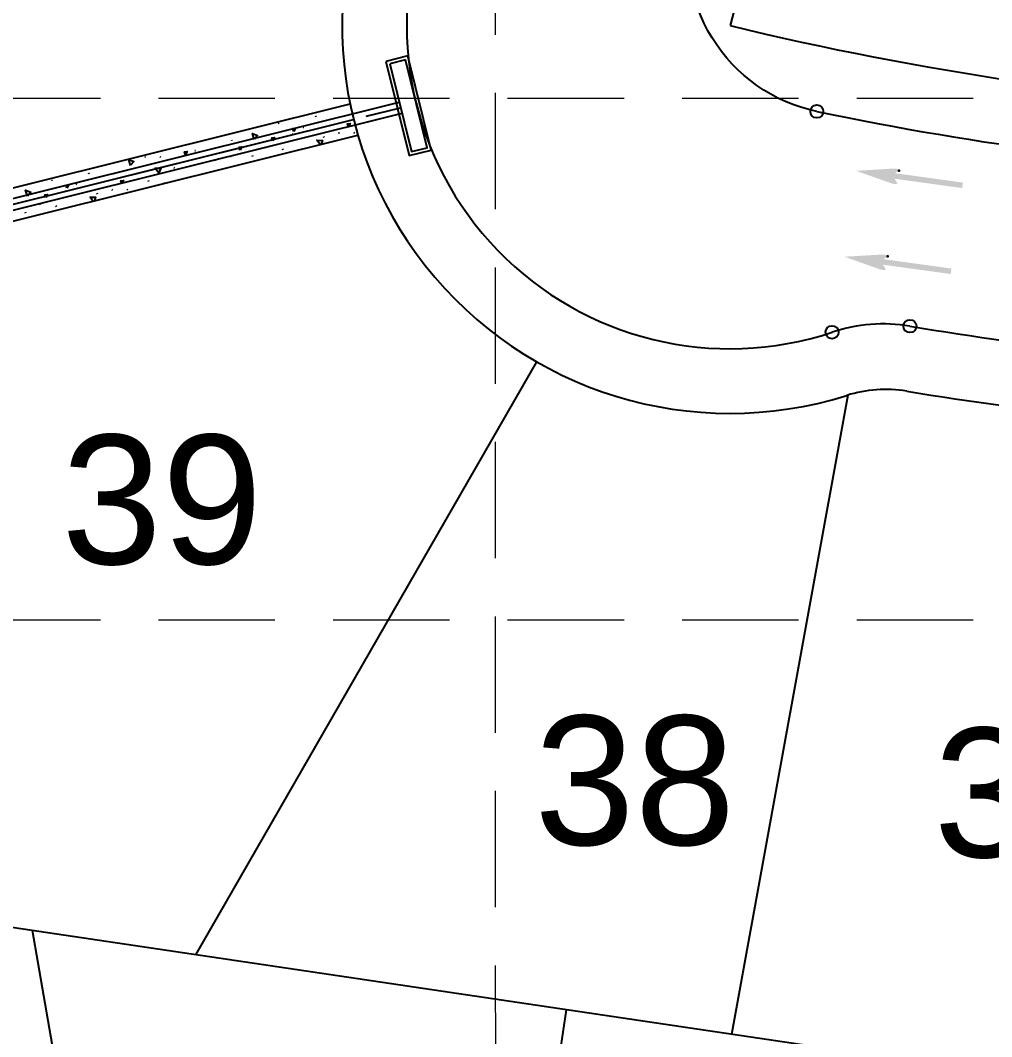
# Model space of a CAD drawing. Header units: feet. Extents: x 10084 to 13321, y 3329 to 8503.
# Drawn here: x 10741.9 to 10892.1, y 6335.9 to 6493.2 of the extents above; entities that cross this region are included whole.
import ezdxf
from ezdxf.enums import TextEntityAlignment as Align

# ---------------------------------------------------------------- set-up
doc = ezdxf.new("R2010")
doc.units = ezdxf.units.FT
doc.header["$LTSCALE"] = 40
doc.header["$MEASUREMENT"] = 0
for name, pattern in [('( Dashdot )', [1.001, 0.5, -0.25, 0.001, -0.25]), ('CENTERX2', [4, 2.5, -0.5, 0.5, -0.5]), ('DASHED', [0.75, 0.5, -0.25]), ('HIDDEN', [0.375, 0.25, -0.125])]:
    doc.linetypes.add(name, pattern=pattern)
for name, color, linetype in [('CURB', 4, 'Continuous'), ('flow arrow', 4, 'Continuous'), ('GRID', 254, 'DASHED'), ('INLET', 4, 'Continuous'), ('LOT', 7, 'Continuous'), ('NAME', 6, 'Continuous'), ('ROW', 3, '( Dashdot )'), ('STORM', 2, 'Continuous'), ('storm CL', 7, 'CENTERX2')]:
    doc.layers.add(name, color=color, linetype=linetype)
doc.styles.get("Standard").update_dxf_attribs({"font": 'ARIAL.TTF'})

msp = doc.modelspace()

# ---------------------------------------------------------------- hatches: boundary and pattern name
at = {"layer": 'flow arrow', "linetype": 'Continuous', "lineweight": 30}
h = msp.add_hatch(color=7, dxfattribs=at)
edge = h.paths.add_edge_path()
edge.add_line((10877.52, 6467.97), (10877.06, 6468.65))
edge.add_line((10877.06, 6468.65), (10887.54, 6467.2))
edge.add_line((10887.54, 6467.2), (10887.66, 6468.05))
edge.add_line((10887.66, 6468.05), (10877.18, 6469.5))
edge.add_line((10877.18, 6469.5), (10877.78, 6469.92))
edge.add_line((10877.78, 6469.92), (10877.78, 6469.92))
edge.add_ellipse((10877.25, 6470.04), major_axis=(0.555, -0.077), ratio=0.285714, start_angle=342.8173, end_angle=484.7269)
edge.add_line((10876.96, 6470.22), (10876.96, 6470.22))
edge.add_line((10876.96, 6470.22), (10871.12, 6469.87))
edge.add_line((10871.12, 6469.87), (10876.64, 6467.92))
edge.add_line((10876.64, 6467.92), (10876.63, 6467.92))
edge.add_ellipse((10876.98, 6468.01), major_axis=(0.555, -0.077), ratio=0.285714, start_angle=234.1685, end_angle=374.4967)
edge.add_line((10877.52, 6467.97), (10877.52, 6467.97))
edge.add_line((10877.52, 6467.97), (10877.52, 6467.97))
h = msp.add_hatch(color=7, dxfattribs=at)
edge = h.paths.add_edge_path()
edge.add_line((10875.73, 6454.67), (10875.27, 6455.35))
edge.add_line((10875.27, 6455.35), (10885.76, 6453.9))
edge.add_line((10885.76, 6453.9), (10885.87, 6454.75))
edge.add_line((10885.87, 6454.75), (10875.39, 6456.2))
edge.add_line((10875.39, 6456.2), (10875.99, 6456.62))
edge.add_line((10875.99, 6456.62), (10875.99, 6456.62))
edge.add_ellipse((10875.47, 6456.74), major_axis=(0.555, -0.077), ratio=0.285714, start_angle=342.8173, end_angle=484.7269)
edge.add_line((10875.17, 6456.92), (10875.17, 6456.92))
edge.add_line((10875.17, 6456.92), (10869.34, 6456.58))
edge.add_line((10869.34, 6456.58), (10874.85, 6454.62))
edge.add_line((10874.85, 6454.62), (10874.85, 6454.62))
edge.add_ellipse((10875.19, 6454.71), major_axis=(0.555, -0.077), ratio=0.285714, start_angle=234.1685, end_angle=374.4967)
edge.add_line((10875.73, 6454.67), (10875.73, 6454.67))
edge.add_line((10875.73, 6454.67), (10875.73, 6454.67))

# ---------------------------------------------------------------- linework, layer by layer
at = {"layer": 'CURB', "color": 7}
for centre in [(10865.06, 6479.06), (10867.42, 6444.9), (10879.45, 6445.84)]:
    msp.add_circle(centre, 1, dxfattribs=at)
for centre, radius, start, end in [((10851.63, 6492.34), 50, 159.6878, 288.411), ((10966.14, 6963.63), 495, 258.2164, 267.0594), ((10875.32, 6421.18), 25, 80.4952, 108.411), ((10966.14, 6963.63), 525, 260.4952, 267.0594)]:
    msp.add_arc(centre, radius, start, end, dxfattribs=at)
at = {"layer": 'CURB', "color": 7, "extrusion": (0, 0, -1)}
msp.add_arc((-10870.16, 6503.53), 25, 281.7836, 14.9991, dxfattribs=at)
at = {"layer": 'flow arrow', "color": 7, "linetype": 'Continuous', "lineweight": 30}
for p in [(10877.78, 6469.92), (10875.99, 6456.62)]:
    msp.add_point(p, dxfattribs=at)
at = {"layer": 'GRID', "color": 252, "linetype": 'HIDDEN', "lineweight": 0, "ltscale": 1.8}
for p, q in [((10815.84, 3736.92), (10815.02, 8415)), ((10169.24, 6481.13), (13236.21, 6481.13)), ((10169.24, 6400.42), (13236.21, 6400.42))]:
    msp.add_line(p, q, dxfattribs=at)
at = {"layer": 'INLET', "color": 5, "flags": 128}
for points in [[(10798.4, 6486.8), (10802.02, 6472.24), (10805.41, 6473.09), (10801.79, 6487.64)], [(10801.79, 6487.64), (10798.4, 6486.8)], [(10801.43, 6487.04), (10799, 6486.43)], [(10799, 6486.43), (10802.38, 6472.85), (10804.81, 6473.45), (10801.43, 6487.04)]]:
    msp.add_lwpolyline(points, dxfattribs=at)
at = {"layer": 'LOT', "color": 7}
for p, q in [((10652.69, 6442.74), (10793.41, 6477.82)), ((10787.61, 6478.21), (10787.55, 6478.36)), ((10791.39, 6478.1), (10791.33, 6478.25)), ((10781.75, 6477.3), (10781.87, 6477.2)), ((10785.59, 6476.64), (10785.7, 6476.62)), ((10791.09, 6475.76), (10791.21, 6475.73)), ((10793.41, 6475.82), (10793.53, 6475.72)), ((10770.86, 6474.59), (10770.8, 6474.75)), ((10774.64, 6474.49), (10774.58, 6474.64)), ((10783.91, 6475.57), (10784.03, 6475.55)), ((10788.87, 6475.04), (10788.81, 6475.19)), ((10768.84, 6473.03), (10768.95, 6473.01)), ((10780.08, 6473.41), (10780.02, 6473.56)), ((10782.52, 6473.11), (10782.46, 6473.27)), ((10761.11, 6472.05), (10761.22, 6472.02)), ((10763.43, 6472.11), (10763.54, 6472.01)), ((10772.12, 6471.43), (10772.06, 6471.58)), ((10774.34, 6472.14), (10774.46, 6472.12)), ((10777.81, 6472.1), (10777.75, 6472.26)), ((10752.53, 6469.41), (10752.47, 6469.56)), ((10765.59, 6470.38), (10765.7, 6470.36)), ((10746.67, 6468.5), (10746.79, 6468.4)), ((10756.31, 6469.3), (10756.25, 6469.45)), ((10761.75, 6468.22), (10761.69, 6468.37)), ((10764.18, 6467.96), (10764.13, 6468.08)), ((10748.83, 6466.77), (10748.95, 6466.75)), ((10750.51, 6467.84), (10750.62, 6467.82)), ((10753.79, 6466.24), (10753.73, 6466.39)), ((10756.01, 6466.96), (10756.13, 6466.93)), ((10758.33, 6467.02), (10758.45, 6466.92)), ((10745, 6464.61), (10744.94, 6464.76)), ((10742.73, 6463.3), (10742.67, 6463.45)), ((10747.44, 6464.31), (10747.38, 6464.47)), ((10769.02, 6348.57), (10821.74, 6440.32)), ((10851.89, 6336.29), (10869.9, 6435.19)), ((10896.38, 6329.69), (10633.39, 6368.67)), ((10761.11, 6252.85), (10743.76, 6352.31)), ((10826.27, 6340.08), (10810.88, 6236.22))]:
    msp.add_line(p, q, dxfattribs=at)
at = {"layer": 'LOT', "color": 7, "flags": 128}
for points in [[(10654.12, 6448.2, 0.055556), (10675.53, 6451.01), (10675.52, 6451.01), (10792.86, 6480.26)], [(10652.81, 6443.18, 0.058995), (10676.73, 6446.15), (10676.73, 6446.16), (10794.07, 6475.41)]]:
    msp.add_lwpolyline(points, format="xyb", dxfattribs=at)
for points in [[(10784.16, 6475.98), (10784.01, 6476.42), (10784.42, 6476.48), (10784.16, 6475.98)], [(10792.64, 6476.69), (10792.48, 6477.12), (10792.9, 6477.18), (10792.64, 6476.69)], [(10778.05, 6474.74), (10777.76, 6475.66), (10778.56, 6475.36), (10778.06, 6474.76)], [(10780.91, 6474.52), (10780.75, 6474.96), (10781.17, 6475.02), (10780.91, 6474.52)], [(10788.22, 6473.95), (10787.74, 6474.59), (10788.59, 6474.58), (10788.38, 6473.99)], [(10767.41, 6472.37), (10767.25, 6472.8), (10767.67, 6472.86), (10767.41, 6472.37)], [(10775.88, 6473.07), (10775.73, 6473.51), (10776.14, 6473.57), (10775.88, 6473.07)], [(10758.91, 6470.72), (10758.63, 6471.64), (10759.43, 6471.33), (10758.92, 6470.73)], [(10763.31, 6469.53), (10762.73, 6470.3), (10763.58, 6470.28), (10763.31, 6469.55)], [(10757.56, 6467.89), (10757.4, 6468.32), (10757.82, 6468.38), (10757.56, 6467.89)], [(10742.97, 6465.94), (10742.68, 6466.86), (10743.48, 6466.55), (10742.98, 6465.95)], [(10749.08, 6467.18), (10748.93, 6467.62), (10749.34, 6467.67), (10749.08, 6467.18)], [(10745.83, 6465.72), (10745.67, 6466.16), (10746.09, 6466.22), (10745.83, 6465.72)], [(10753.1, 6465.2), (10752.66, 6465.79), (10753.51, 6465.78), (10753.32, 6465.25)]]:
    msp.add_lwpolyline(points, dxfattribs=at)
at = {"layer": 'ROW', "color": 7, "linetype": 'Continuous'}
msp.add_line((10906.01, 6695.28), (10851.63, 6492.34), dxfattribs=at)
for centre, radius, start, end in [((10851.63, 6492.34), 60, 148.9639, 287.5096), ((10966.14, 6963.63), 485, 256.3434, 267.0594), ((10875.7, 6416.05), 20, 80.6215, 107.5096), ((10966.14, 6963.63), 535, 260.6215, 267.0594)]:
    msp.add_arc(centre, radius, start, end, dxfattribs=at)
at = {"layer": 'STORM', "color": 5, "flags": 128}
for points in [[(10641.8, 6447.1, 0.086899), (10675.92, 6449.43), (10675.92, 6449.43), (10800.48, 6480.49)], [(10641.6, 6445.36, 0.086949), (10676.34, 6447.73), (10676.34, 6447.73), (10800.9, 6478.79)]]:
    msp.add_lwpolyline(points, format="xyb", dxfattribs=at)
at = {"layer": 'storm CL', "color": 5, "flags": 128}
msp.add_lwpolyline([(10639.29, 6446.52, 0.093031), (10676.13, 6448.58), (10800.69, 6479.64)], format="xyb", dxfattribs=at)

# ---------------------------------------------------------------- texts
at = {"layer": 'NAME', "color": 7}
for s, p in [('39', (10748.22, 6419.02)), ('38', (10821.36, 6375.57)), ('37', (10883.12, 6373.68))]:
    msp.add_text(s, height=20, dxfattribs=at).set_placement(p, align=Align.MIDDLE_LEFT)

doc.saveas('drawing.dxf')
